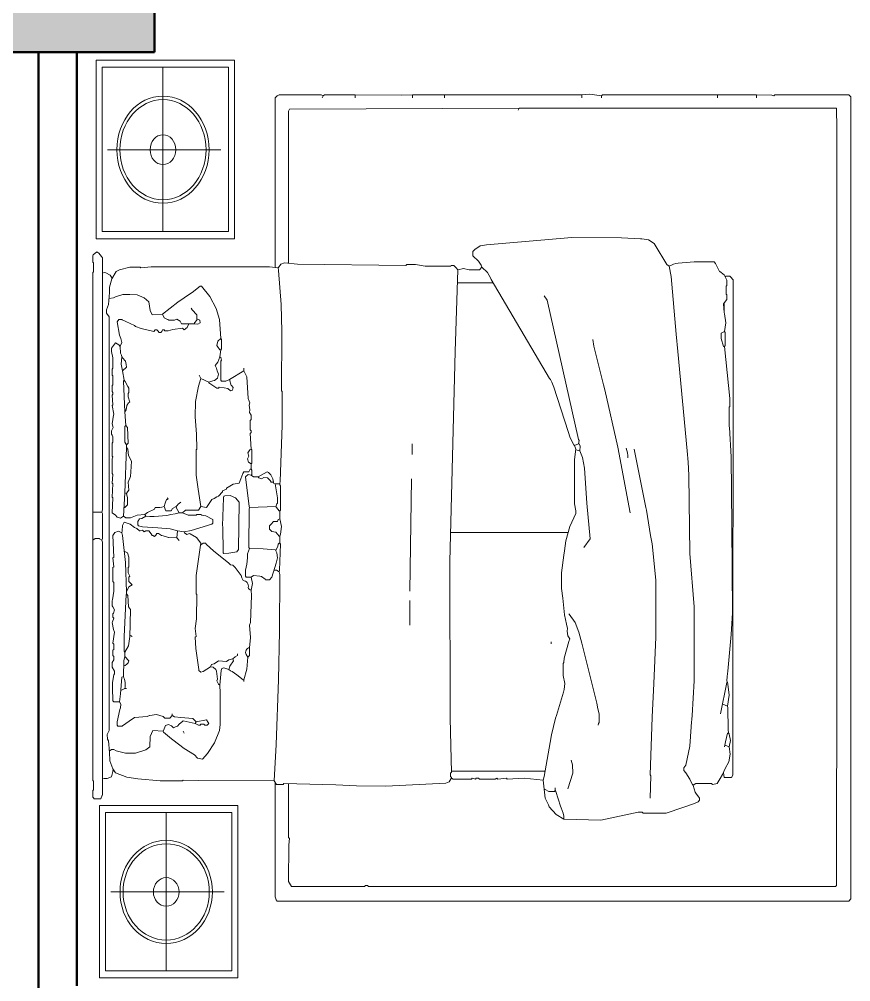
# Model space of a CAD drawing. Header units: millimetres. Extents: x 0 to 37800, y -37845 to -6163.
# Drawn here: x 16018 to 18622, y -19008 to -15993 of the extents above; entities that cross this region are included whole.
import ezdxf

# ---------------------------------------------------------------- set-up
doc = ezdxf.new("R2010")
doc.units = ezdxf.units.MM
doc.linetypes.add('ACAD_ISO07W100', pattern=[3, 0, -3])
for name, color, linetype, lineweight in [('BS-承重墙柱', 7, 'Continuous', 50), ('BS-非承重墙', 7, 'Continuous', 50), ('DS-活动家具', 4, 'Continuous', 13), ('DS-绿化陈设', 4, 'Continuous', 9)]:
    doc.layers.add(name, color=color, linetype=linetype, lineweight=lineweight)

# ---------------------------------------------------------------- blocks, each defined once
blk = doc.blocks.new('LEGEND_711eaf0eb532e919bc95d8d947157074_b94efc99f1b0451c96420b435d57cb7d9f86fd26-3c79-4db9-a4af-07883a62c27d')
at = {"layer": 'DS-绿化陈设', "color": 143, "linetype": 'Continuous', "ltscale": 2}
for p, q in [((28.9, 1818.7), (22.5, 1812.2)), ((22.5, 1812.2), (22.5, 1581.3)), ((2540.3, 1818.7), (28.9, 1818.7)), ((2546.8, 1812.2), (2540.3, 1818.7)), ((2546.8, 25.7), (2546.8, 1812.2)), ((1764.1, 1775.3), (128.2, 1775.3)), ((2498.6, 1773.7), (1764.1, 1775.3)), ((64.1, 1773.7), (64.1, 782.6)), ((128.2, 1775.3), (64.1, 1773.7)), ((2501.8, 1770.5), (2498.6, 1773.7)), ((2501.8, 311.1), (2501.8, 1770.5)), ((22.5, 1581.3), (25.7, 1578.1)), ((24, 1571.6), (22.5, 1523.6)), ((25.7, 1578.1), (24, 1571.6)), ((22.5, 1523.6), (22.5, 1401.7)), ((22.5, 1401.7), (22.5, 1042.4)), ((25.7, 1039.2), (21, 1003.6)), ((22.5, 1042.4), (25.7, 1039.2)), ((21, 1003.6), (22.5, 978.3)), ((22.5, 978.3), (22.5, 548.5)), ((1735.3, 882.1), (1741.7, 882.1)), ((64.1, 782.6), (67.4, 64.2)), ((22.5, 548.5), (22.5, 449)), ((22.5, 449), (23.9, 413.9)), ((23.9, 413.9), (22.5, 269.4)), ((2498.6, 307.9), (2501.8, 311.1)), ((2498.6, 301.5), (2498.6, 307.9)), ((2501.8, 298.3), (2498.6, 301.5)), ((2501.8, 70.6), (2501.8, 298.3)), ((22.5, 269.4), (22.5, 173.2)), ((22.5, 173.2), (25.7, 170)), ((25.7, 170), (22.5, 163.6)), ((22.5, 163.6), (22.5, 32.1)), ((67.4, 64.2), (73.8, 60.9)), ((73.8, 60.9), (549.7, 60.9)), ((2179.4, 60.9), (2347.9, 60.9)), ((2347.9, 60.9), (2351.1, 64.1)), ((2351.1, 64.1), (2370.4, 62.5)), ((2370.4, 62.5), (2485.8, 60.9)), ((2485.8, 60.9), (2501.8, 70.6)), ((22.5, 32.1), (25.7, 25.7)), ((25.7, 25.7), (32.1, 19.2)), ((32.1, 19.2), (563.4, 19.2)), ((2177.1, 19.6), (2533.9, 19.2)), ((2533.9, 19.2), (2543.5, 22.5)), ((2543.5, 22.5), (2546.8, 25.7))]:
    blk.add_line(p, q, dxfattribs=at)
at = {"layer": 'DS-绿化陈设', "color": 143, "linetype": 'Continuous', "ltscale": 2, "flags": 128}
for points in [[(22.5, 1523.6), (32.1, 1523.6)], [(22.5, 1401.7), (32.1, 1401.7)], [(25.7, 1039.2), (32.1, 1039.2)], [(22.5, 978.3), (32.1, 978.3)], [(70.6, 779.4), (64.1, 782.6)], [(22.5, 548.5), (32.1, 548.5)], [(22.5, 449), (32.1, 449)], [(22.5, 269.4), (32.1, 269.4)], [(32.1, 166.8), (25.7, 170)]]:
    blk.add_lwpolyline(points, dxfattribs=at)
blk = doc.blocks.new('LEGEND_1b6eb66a4ec9f3665e07e9032a63bd1a_22da61cc528e4fc39a1a86b40999bac2')
at = {"layer": 'DS-活动家具', "color": 143, "linetype": 'Continuous', "ltscale": 2}
for p, q in [((653.5, 476.8), (153.5, 476.8)), ((153.5, 476.8), (153.5, 26.8)), ((653.5, 26.8), (653.5, 476.8)), ((633.5, 456.8), (173.5, 456.8)), ((173.5, 456.8), (173.5, 46.8)), ((402.8, 439.8), (402.8, 71.6)), ((633.5, 46.8), (633.5, 456.8)), ((173.5, 259.6), (633.5, 259.6)), ((173.5, 46.8), (633.5, 46.8)), ((153.5, 26.8), (653.5, 26.8))]:
    blk.add_line(p, q, dxfattribs=at)
for radius, start, end in [(150, 0, 180), (140, 0, 180), (41.7, 0, 180), (150, 180, 0), (140, 180, 0), (41.7, 180, 0)]:
    blk.add_arc((402.8, 259.6), radius, start, end, dxfattribs=at)
blk = doc.blocks.new('LEGEND_78f53b6c20ddcc8056764eb6bd245066_ff5cd1267f364fbdbd138f039f340bd1')
at = {"layer": 'DS-活动家具', "color": 143, "linetype": 'Continuous', "ltscale": 2}
for p, q in [((93.5, 1986.1), (92, 1991.3)), ((1853.3, 1986.2), (1850.7, 1991.3)), ((93.5, 1977), (93.5, 1986.1)), ((99.7, 1963.2), (93.5, 1977)), ((117.4, 1959.1), (99.7, 1963.2)), ((125.5, 1958.4), (117.4, 1959.1)), ((1834.1, 1961.4), (1843.9, 1967)), ((1843.9, 1967), (1852.1, 1980.6)), ((1852.1, 1980.6), (1853.3, 1986.2)), ((120.1, 1955.4), (120.1, 1958.1)), ((118.3, 605.9), (118.7, 899.4)), ((949, 535.3), (949.5, 902)), ((1817.5, 768.5), (1817.5, 880.7)), ((112.7, 48), (97.1, 46)), ((97.1, 46), (97.1, 23)), ((1747.2, 46), (1715, 46)), ((1840.5, 40.9), (1839.4, 42)), ((1840.5, 28.1), (1840.5, 40.9)), ((97.1, 23), (104.8, 19.2)), ((104.8, 19.2), (1827.7, 17.9)), ((1827.7, 17.9), (1837.9, 25.6)), ((1837.9, 25.6), (1840.5, 28.1))]:
    blk.add_line(p, q, dxfattribs=at)
at = {"layer": 'DS-活动家具', "color": 143, "linetype": 'Continuous', "ltscale": 2, "flags": 128}
for points in [[(1019.9, 1993.9), (1027.6, 1991.3), (1904.4, 1991.3), (1909.3, 1994.4), (1921.2, 2003), (1924.9, 2009.2), (1914.8, 2020.4), (1912.1, 2022), (1889.1, 2022), (1886.5, 2019.4), (1855.8, 2019.4), (1853.3, 2022), (86.9, 2022), (84.4, 2019.4), (53.7, 2019.4), (51.1, 2022), (28.1, 2022), (25.6, 2019.4), (23, 2016.9), (23, 1996.4), (35.1, 1991.9), (35.8, 1991.3), (915.1, 1991.3), (922.8, 1993.9), (926.9, 2001), (927.9, 2001.5)], [(927.9, 2001.5), (927.9, 2014.3), (922.8, 2022)], [(922.8, 1993.9), (927.9, 1991.3), (1014.8, 1991.3), (1019.9, 1993.9), (1019.9, 2022)]]:
    blk.add_lwpolyline(points, dxfattribs=at)
blk = doc.blocks.new('LEGEND_9e5b31b53a32ec5157cfeb5ffbe84da9_415afbebf65a42cf86c0b6a23da717d3')
at = {"layer": 'DS-活动家具', "color": 143, "linetype": 'Continuous', "ltscale": 2, "flags": 128}
for points in [[(1624.4, 1455.1), (1628, 1482.8), (1628, 1856.9), (1624.4, 1889.6), (1626.9, 1892.2), (1626.9, 1925.1), (1619, 1957.1), (1614.3, 1967.9), (1593.2, 1982.1), (1568.8, 1989.1), (1553.6, 1989.5), (1518.4, 1991.9), (1503.1, 1998.3), (1493, 1998.3), (1482.9, 1990.7), (282.9, 1990.7), (270.9, 1996.9), (257.5, 1995.4), (252.9, 1992.7), (219.9, 1989.5), (194.9, 1988.1), (171.7, 1979), (159.7, 1970.2), (147.2, 1934.7), (142.6, 1899.7), (136.4, 1829), (136.4, 1758.3), (138.9, 1755.7), (137.7, 1707.7), (136.4, 1467.8), (126.4, 1460.3), (126.3, 1460.2), (126.3, 1440), (128.8, 1437.4), (125, 1273.2), (122.6, 1207.6), (121.3, 1114.1), (130, 924.7), (133.5, 913.7), (143.2, 907.4), (146.5, 906.9), (149, 909.5), (159.2, 909.5), (161.7, 906.9), (199.6, 908.2), (318.3, 910.7), (773, 912), (1381.8, 895.6), (1619.3, 886.7), (1623.3, 869), (1619.3, 851.3)], [(457.2, 1635.8), (414.3, 1639.5), (391.7, 1638.4), (300.5, 1638.5), (282.7, 1641.3), (247.1, 1656.9), (215.5, 1679.4), (199.6, 1695.1), (202.7, 1710.1), (211.7, 1720.6), (230.4, 1753), (255.2, 1788.6), (258.2, 1793.4), (278.1, 1818.4), (280.4, 1818.9), (282.9, 1851.7), (265.2, 1860.7), (234.9, 1861.8), (226.9, 1874.2), (225.3, 1877.3), (217, 1907.1), (216.6, 1938), (224.1, 1968.1), (227.4, 1975.5), (227.4, 1983.1), (222.3, 1990.7)], [(899.3, 1922.5), (899.3, 1937.6), (904.4, 1945.2), (898.9, 1954.5), (901.1, 1965.1), (906.9, 1970.5), (914.5, 1980.6), (957.4, 1978.1), (960, 1980.6), (997.9, 1978.1), (1000.4, 1980.6), (1025.7, 1978.1), (1028.2, 1980.6), (1071.1, 1980.6), (1076.2, 1978.1), (1078.7, 1980.6), (1116.6, 1980.6), (1119.1, 1978.1), (1134.3, 1978.1), (1139.1, 1981.1), (1141.9, 1983.1), (1152, 1983.1), (1161.4, 1977.9), (1171.8, 1980.3), (1172.2, 1980.6), (1197.3, 1977), (1200, 1975.5), (1225.2, 1980.6), (1227.8, 1978.1), (1255.5, 1980.6), (1258.1, 1978.1), (1263.1, 1978.1), (1265.7, 1980.6), (1283.3, 1980.6), (1285.9, 1978.1), (1311.1, 1978.1), (1313.7, 1980.6), (1331.3, 1980.6), (1333.9, 1978.1), (1364.2, 1978.1), (1381.9, 1983.1), (1392, 1983.1), (1407.1, 1970.5), (1401.8, 1959.1), (1397, 1955.3)], [(1536, 1990.7), (1537.7, 1976), (1540.4, 1970.1), (1547.6, 1947.3), (1547.2, 1924.9), (1546.6, 1901.5), (1538.2, 1879.6), (1525.9, 1864.4), (1501.3, 1860.2), (1488, 1854.3), (1490.5, 1821.4), (1479.9, 1816.4), (1474.7, 1805.8), (1474.6, 1804)], [(280.4, 1818.9), (287.7, 1815.6), (296.8, 1811.4), (300.1, 1802), (296.1, 1793.4), (290.5, 1786.1), (294.6, 1778), (295.6, 1773.4), (300.6, 1768.4), (310, 1757.5), (310.7, 1755.7), (303.1, 1717.8), (298.1, 1707.7), (298.1, 1702.7), (300.6, 1700.2), (300.6, 1690.1), (298.1, 1687.5), (298.1, 1680), (303.1, 1674.9), (305.9, 1676.9), (313.3, 1682.5), (308.2, 1715.3), (317.1, 1725.5), (320.8, 1763.3), (321.9, 1783.4), (325.4, 1788.8), (325.9, 1791.1), (318.3, 1798.7), (318.3, 1813.8), (323.4, 1818.9), (328.9, 1839.9), (326.6, 1861.5), (326.4, 1862.1), (323.1, 1869.7), (320.8, 1909.8), (309.8, 1927.3), (295.8, 1947.5), (295.6, 1947.7), (295.6, 1962.9), (298.1, 1965.4), (308.2, 1965.4), (343.4, 1956.9), (348.4, 1954.8), (359.1, 1953.6), (366.3, 1957.8), (388.9, 1954.3), (437, 1950.3), (439.6, 1945.2), (485, 1944), (497.7, 1940.2), (510.3, 1940.2), (528.2, 1929.1), (549, 1925.4), (551, 1925.5)], [(848.8, 1978.1), (785.7, 1975.5), (783.1, 1978.1), (757.9, 1975.5), (755.3, 1978.1), (714.9, 1978.1), (712.4, 1975.5), (687.1, 1975.5), (662, 1979.2), (659.4, 1980.6), (644.2, 1980.6), (641.7, 1978.1), (632.8, 1973.4), (623.2, 1976.3), (621.5, 1978.1), (611.4, 1978.1), (608.8, 1975.5), (597.5, 1979.4), (596.2, 1980.6), (576, 1976.8), (568.4, 1973), (535.6, 1978.1), (533, 1975.5), (517.9, 1975.5), (515.4, 1978.1), (500.2, 1978.1), (497.7, 1975.5), (487.6, 1975.5), (480, 1980.6), (466.6, 1980.9), (455.2, 1973.6), (454.7, 1973), (447.1, 1973), (444.4, 1975), (421.5, 1980.1), (406.7, 1979.2), (368.8, 1978.1), (366.3, 1975.5), (366.3, 1957.8)], [(684.6, 1935.1), (770.5, 1938.9), (848.6, 1948.2), (856.4, 1950.3), (860.7, 1961), (857.2, 1972.1), (848.8, 1978.1)], [(1445, 1753.2), (1450.1, 1758.3), (1446, 1788.8), (1442.5, 1803.7), (1442.5, 1813.8), (1445, 1816.4), (1445, 1821.4), (1440, 1824), (1437.4, 1826.5), (1437.4, 1831.5), (1442.5, 1836.6), (1445, 1839.1), (1445, 1844.2), (1440, 1849.2), (1448.4, 1889.4), (1455.1, 1907.3), (1457.6, 1909.8), (1468.7, 1937.4), (1474.2, 1949.2), (1475.3, 1950.3), (1474.6, 1959.8), (1467.8, 1965.4), (1429.8, 1957.4), (1419.6, 1953.8), (1408.1, 1950.6), (1397.2, 1955.2), (1397, 1955.3), (1376.9, 1954.2), (1371.5, 1951), (1366.7, 1950.3)], [(404.2, 1935.1), (404.2, 1940.2), (399.1, 1952.8)], [(485, 1927.5), (497.7, 1940.2)], [(510.3, 1940.2), (512.8, 1942.7), (555.8, 1942.7), (676.9, 1936.5), (679.6, 1935.1), (684.6, 1935.1), (699.2, 1927.7), (699.8, 1927.5)], [(551, 1925.5), (553, 1924.5), (634.1, 1922.5), (641.8, 1928.9), (674.4, 1931.2), (679.6, 1935.1)], [(699.8, 1927.5), (704.8, 1917.4), (714.9, 1927.5), (727.6, 1927.5), (730.1, 1925), (740.2, 1930.1), (755.3, 1930.1), (757.9, 1927.5), (785.7, 1927.5), (798.3, 1932.6), (803.3, 1942.7)], [(856.4, 1950.3), (861.6, 1948.8), (877.1, 1947.9), (886.7, 1942.7), (881.4, 1923.7), (871.1, 1910.1), (868.3, 1902.5), (861.5, 1894.7), (861.5, 1892.2), (863.7, 1885), (858.9, 1879.5), (861.5, 1874.5), (861.5, 1864.4), (853.6, 1857.3), (848.6, 1853.7), (848.3, 1852), (845.5, 1846.3), (849.8, 1841.7), (851.3, 1841.6), (853.9, 1839.1), (853.9, 1834.1), (848, 1824.2), (847.8, 1819.1), (842.5, 1802.3), (842.4, 1801.1), (841.2, 1776), (833.7, 1768.4)], [(1326.3, 1947.7), (1298.5, 1942.7), (1296, 1945.2), (1207.5, 1940.2), (1167.1, 1937.6), (1164.6, 1940.2), (1119.1, 1940.2), (1114.3, 1937.1), (1111.5, 1935.1), (1104, 1935.1), (972.6, 1940.2), (904.4, 1945.2)], [(929.7, 1942.7), (929.7, 1940.2), (937.2, 1932.6), (957.4, 1932.6), (970.1, 1935.1), (972.6, 1940.2)], [(970.1, 1935.1), (974.7, 1932), (980.2, 1927.5), (1002.9, 1930.1), (1019.8, 1922.2), (1033.1, 1921.4), (1063.6, 1920), (1080.4, 1929.3), (1098.8, 1931.1), (1104, 1935.1)], [(1111.5, 1935.1), (1116.6, 1930.1), (1162.1, 1932.6), (1167.1, 1937.6)], [(1207.5, 1940.2), (1213.1, 1936.8), (1225.1, 1934.1), (1233.4, 1929.2), (1235.3, 1925), (1250.5, 1930.1), (1260.6, 1930.1), (1263.1, 1927.5), (1275.8, 1927.5), (1280.6, 1930.6), (1295.5, 1939.5), (1298.5, 1942.7)], [(1326.3, 1947.7), (1336.4, 1935.1), (1344.2, 1936.7), (1353.9, 1938.6), (1364.2, 1947.7), (1366.7, 1950.3), (1345.7, 1952.7), (1326.3, 1947.7)], [(555.8, 1917.4), (558.3, 1922.5)], [(904.4, 1874.5), (897.7, 1887.3), (896.8, 1894.7), (889.2, 1899.7), (879.1, 1899.7), (876.6, 1897.2), (873.1, 1884.8), (870.4, 1836.6), (867.3, 1797.1), (861.5, 1773.4), (858.9, 1753.2), (862.5, 1730.6), (881.7, 1664.8), (884.2, 1662.3), (894.3, 1662.3), (905, 1683.8), (907.8, 1697.4), (909.5, 1700.2), (909.5, 1712.8), (906.9, 1715.3), (906.9, 1740.6), (914.5, 1758.3)], [(904.4, 1874.5), (909.5, 1877), (907.7, 1901.5), (899.3, 1922.5)], [(929.7, 1844.2), (924.6, 1846.7), (915.5, 1868.7), (909.5, 1877)], [(919.6, 1793.6), (919.6, 1811.3), (932.2, 1816.4), (942, 1813.3), (952.4, 1808.8), (952.4, 1806.3), (954.9, 1803.7), (957.4, 1806.3)], [(1490.5, 1821.4), (1525.2, 1773), (1550.6, 1732.8), (1553.1, 1727.7), (1571.3, 1702.7), (1571.3, 1697.6), (1541.6, 1671.5), (1507.2, 1651.8), (1475.2, 1640.7), (1419.8, 1637), (1417.2, 1634.5), (1389.4, 1634.5), (1386.9, 1637), (1366.7, 1639.5), (1351.3, 1646.6), (1341.4, 1654.7), (1333.6, 1650.5), (1326.5, 1648.7), (1316.2, 1644.6), (1304.8, 1647.4), (1297.8, 1656.7), (1296.9, 1662.5), (1293.4, 1674.9)], [(325.9, 1791.1), (330.9, 1791.1)], [(1040.8, 1541), (1040.8, 1543.5), (1033.2, 1548.6), (1033.2, 1563.7), (1028.4, 1566.8), (1012.8, 1573.1), (1000.4, 1578.9), (997, 1597.8), (985.2, 1619.3), (982.7, 1619.3), (977.7, 1632), (975.1, 1632), (962.5, 1644.6), (960.5, 1649.9), (955.5, 1657.6), (952.4, 1664.8), (929.7, 1682.5), (932.2, 1700.2), (922.1, 1707.7), (922.1, 1735.5), (922, 1748.1), (914.5, 1758.3), (914.5, 1768.4), (927.7, 1777.2), (932.2, 1778.5), (926.3, 1789.4), (919.6, 1793.6)], [(1474.6, 1804), (1472.8, 1801.2), (1472.8, 1783.5), (1476.1, 1775.7), (1470.3, 1765.8), (1462.7, 1760.8), (1462.7, 1738.1), (1451.3, 1742.9), (1445, 1753.2)], [(861.5, 1773.4), (841.2, 1776)], [(275.4, 1753.2), (280.4, 1755.7)], [(505.2, 1584), (500.2, 1584), (496.6, 1590.9), (490.1, 1599.1), (488, 1611), (482.5, 1619.3), (485, 1644.6), (476.2, 1657.7), (474.5, 1666.1), (467.4, 1669.9), (454.2, 1692.3), (451.9, 1699.9), (457, 1706), (459.9, 1706.6), (520.3, 1716.4), (553.2, 1717.8), (555.8, 1715.3), (578.5, 1717.8), (606.2, 1714.2), (677, 1712.8), (679.6, 1715.3), (732.6, 1715.3), (813.3, 1701.7), (826.1, 1700.2), (842.7, 1714.3), (853.2, 1733.5), (853.9, 1735.5), (851.2, 1744.3), (856.2, 1752), (858.9, 1753.2)], [(1462.7, 1738.1), (1462.7, 1720.4), (1461.1, 1709.9), (1465.2, 1702.7), (1472.7, 1702.8), (1476.3, 1709.4), (1475.3, 1712.8)], [(308.2, 1715.3), (303.1, 1717.8)], [(932.2, 1700.2), (982.5, 1708.8), (1023.1, 1715.3), (1096.4, 1715.3), (1098.9, 1712.8), (1141.9, 1714.1), (1192.4, 1717.8), (1237.5, 1716.8), (1281.6, 1707.8), (1303.5, 1700.2), (1313.7, 1705.2)], [(1462.7, 1720.4), (1464.8, 1719.8), (1472.8, 1712.8), (1488, 1712.8), (1503.1, 1728), (1508.2, 1730.5)], [(717.5, 1566.3), (725.3, 1570.4), (732.4, 1572.2), (755.3, 1591.5), (762, 1599.3), (762.9, 1606.7), (768, 1611.7), (804.1, 1659.5), (822.3, 1681.7), (826.1, 1685), (826.1, 1692.6), (821, 1700.2)], [(1303.5, 1700.2), (1293.4, 1674.9), (1290.9, 1674.9), (1283.8, 1662), (1275.8, 1649.6), (1275.8, 1644.6), (1278.3, 1642.1), (1276.8, 1626.7), (1274.7, 1614.4), (1268.2, 1606.7), (1270.4, 1599.4), (1277.7, 1597.6), (1283.1, 1603), (1283.3, 1604.2), (1301, 1609.2), (1296.5, 1621.2), (1296, 1621.9)], [(414.3, 1639.5), (416.8, 1644.6), (426.9, 1649.6), (432, 1647.1), (454.5, 1650.6), (459.5, 1652.7), (466.7, 1661), (467.4, 1669.9)], [(1386.9, 1637), (1386.9, 1639.5), (1397, 1647.1), (1399.5, 1649.6), (1411.8, 1646.5), (1419.8, 1637)], [(490.1, 1599.1), (485, 1596.6), (469.7, 1608.3), (459.8, 1611.7), (464.8, 1626.9), (462.6, 1633.9), (457.2, 1635.8)], [(962.5, 1626.9), (957.4, 1628.2), (876.6, 1632), (874, 1630.7), (798.3, 1629.4), (795.8, 1626.9), (797.2, 1611.6), (800.8, 1586.5), (808.1, 1580.9), (944.8, 1578.9), (957.9, 1590.6), (964.5, 1606.9), (963.3, 1624.4), (962.5, 1626.9)], [(1296, 1621.9), (1296, 1634.5), (1298.5, 1637), (1354.1, 1637), (1356.6, 1634.5), (1364.7, 1636.9), (1366.7, 1639.5)], [(429.5, 1563.7), (430, 1566), (444.6, 1586.5), (453.9, 1600.4), (455.5, 1606.4), (459.8, 1611.7)], [(1326.3, 1563.7), (1301, 1609.2)], [(502.7, 1556.2), (495.1, 1551.1), (460.5, 1554), (429.5, 1563.7), (424.4, 1563.7)], [(1056, 1541), (1058.5, 1538.5), (1096.4, 1538.5), (1098.9, 1541), (1144.4, 1543.5), (1146.9, 1541), (1152, 1541), (1154.5, 1543.5), (1182.3, 1543.5), (1184.8, 1541), (1197.4, 1541), (1204.9, 1546.3), (1212.6, 1544.8), (1226.1, 1546.8), (1232.8, 1544.8), (1237.6, 1546.6), (1245.5, 1550), (1308.5, 1554.8), (1326.3, 1563.7), (1333.9, 1563.7)], [(689.7, 1541), (674.5, 1539.7), (595.9, 1542.8), (588.6, 1546.1), (552.9, 1542.7), (522.9, 1546.1), (500.2, 1546.1), (495.1, 1551.1)], [(783.3, 1552.2), (765.6, 1554.7), (747.8, 1558.7), (730.1, 1558.7), (727.6, 1556.2), (727.6, 1541), (708.8, 1537), (690, 1540.9), (689.7, 1541)], [(727.6, 1541), (732.6, 1533.4), (730.8, 1513), (729.2, 1508.4), (721.4, 1496.7), (720, 1495.5), (720, 1482.9), (727.6, 1475.3), (768.2, 1461.2), (783.1, 1457.6), (798.3, 1459.4), (803.6, 1462.2), (805.9, 1462.7)], [(826.1, 1450.1), (826.1, 1452.6), (823.6, 1455.1), (816.2, 1456), (805.9, 1462.7), (806.4, 1465), (809.7, 1503.2), (810.9, 1546.1), (795.5, 1552.5), (783.3, 1552.2)], [(1018.1, 1558.7), (932.3, 1547.5), (929.7, 1546.1), (924.9, 1546.8), (813.5, 1548.6), (810.9, 1546.1)], [(919.6, 1450.1), (919.6, 1452.6), (929.7, 1460.2), (932.2, 1462.7), (929.7, 1546.1)], [(1033.2, 1490.5), (1018.1, 1518.3), (1018.8, 1532.9), (1023.1, 1541), (1025, 1550.4), (1019.4, 1558), (1018.1, 1558.7)], [(1023.1, 1541), (1025.7, 1538.5), (1038.3, 1538.5), (1040.8, 1541), (1056, 1541), (1061.2, 1549.7), (1071.1, 1552.3), (1078.7, 1548.6), (1088.5, 1550.8), (1096.9, 1545.4), (1098.9, 1541)], [(1002.9, 1470.3), (1002.9, 1477.9), (1007.7, 1480.9), (1015.9, 1489.2), (1016.9, 1500.8), (1013, 1508.2), (1015.4, 1516.3), (1018.1, 1518.3)], [(846.3, 1450.1), (846.3, 1452.6), (857.9, 1462.9), (859.9, 1475.2), (866.5, 1482.3), (876.2, 1482.4), (881.7, 1477.9), (889.2, 1470.3), (889.2, 1457.6), (894.3, 1455.1), (896.8, 1450.1), (874.5, 1445.1), (851.8, 1448.1), (846.3, 1450.1)], [(846.3, 1450.1), (826.1, 1450.1), (823.6, 1447.5), (747.8, 1451.3), (742.7, 1452.6), (735.1, 1450.1), (570.9, 1451.4), (429.5, 1453.8), (242.4, 1461.5), (136.4, 1467.8)], [(742.7, 1452.6), (747.8, 1460.2), (747.8, 1467.8)], [(1619.3, 886.7), (1624.4, 891.8), (1632, 899.3), (1632, 906.9), (1629.4, 909.5), (1629.4, 990.3), (1634.5, 1020.6), (1634.5, 1048.4), (1632, 1050.9), (1635.8, 1394.6), (1639.5, 1434.9), (1635.9, 1447), (1625.9, 1454.7), (1624.4, 1455.1), (1617, 1454.2), (1518.2, 1446.2), (1440, 1443.8), (1268.2, 1445), (1265.7, 1442.5), (1167.1, 1442.5), (1005.6, 1448.7), (997.9, 1450.1), (995.6, 1449.6), (992.8, 1447.5), (922.1, 1447.5), (919.6, 1450.1), (896.8, 1450.1)], [(942.3, 1457.6), (957.4, 1457.6), (997.9, 1465.2), (999.9, 1470.1), (1002.9, 1470.3)], [(997.9, 1450.1), (997.9, 1465.2)], [(588.6, 1038.3), (659.4, 1038.3)], [(1013, 1033.2), (687.1, 1038.3)], [(1083.8, 1030.7), (1114.1, 1030.7)], [(138.9, 616.4), (144, 677), (141.5, 730.1), (144, 732.6), (141.5, 760.4), (144, 762.9), (141.5, 768), (141.5, 818.5), (144, 821), (144, 828.6), (141.5, 831.1), (144, 841.2), (141.5, 843.8), (141.5, 901.9), (144, 906.9)], [(1098.9, 512.8), (1068.6, 517.9), (939.8, 517.9), (919.6, 512.8), (912, 512.8), (874, 532.6), (833, 545.1), (803.6, 549.1), (790.9, 551.7), (740.2, 558.3), (694.7, 558.3), (667, 554.6), (618.3, 549), (591.4, 542.3), (578.1, 539.1), (570.9, 540.6), (557, 538.5), (548.2, 531.8), (540.4, 535.1), (492.4, 549.7), (480.2, 551.7), (477.5, 553.2), (442.1, 553.2), (419.4, 548.3), (401.4, 550), (393.9, 552.4), (326.1, 574.2), (318.1, 577.8), (270.1, 590.2), (247.8, 594.6), (148.8, 613.1), (138.9, 616.4), (86, 610.2), (66.7, 599.6), (60.9, 598), (39.3, 575.4), (25.3, 550.7), (22.7, 434.5), (45.5, 315.8), (45.5, 303.1), (42.9, 300.6), (42.9, 227.4), (59, 174.5), (70, 141.2), (75.8, 126.3), (80.8, 121.3), (85.9, 121.3), (101, 133.9), (103.8, 135.9), (122.9, 141.4), (123.8, 141.5), (126.3, 144), (136.7, 150.8), (141.2, 152.3), (160.2, 164.7), (166.7, 171.8), (174.3, 171.8), (182.3, 164.8), (237, 152.3), (292.9, 147.7), (295.7, 147.7), (325.8, 145.4), (426.9, 138.9), (641.7, 138.9), (795.7, 152.8), (1023.1, 155.4), (1060.9, 157.8), (1093.8, 160.3), (1381.7, 190.6), (1432.3, 195.6), (1599.3, 211.2), (1629.4, 217.3), (1634.5, 224.8), (1690.3, 262.2), (1695.1, 265.3), (1705.9, 283.7), (1709.3, 304.7), (1709.1, 308.3), (1711.5, 368.8), (1712.8, 525.5), (1691.4, 795.7), (1689, 815.8), (1678.2, 833.3), (1672.4, 838.7), (1659.7, 838.7), (1644.6, 821), (1632.9, 812.4), (1626.9, 810.9)], [(1619.3, 851.3), (1619.3, 818.5), (1626.9, 810.9), (1611.6, 793.1), (1594.3, 782.6), (1591.3, 781.1), (1303.5, 596.2), (1301, 593.7), (1293.2, 589.1), (1278.5, 583.1), (1149.7, 537.2), (1131.5, 531), (1110.9, 519.5), (1109, 517.9)], [(108.6, 578.5), (106.1, 581), (106.1, 598.7), (111.1, 610.5), (111.2, 611.4)], [(1114.1, 505.2), (1124.2, 502.7), (1126.9, 504.3), (1530.7, 604.3), (1543.5, 613.9)], [(58.4, 560.1), (62.9, 561.6), (106.1, 576), (108.6, 578.5), (116.2, 578.5)], [(113.7, 538.1), (159.2, 522.9), (182.9, 523.6), (197, 528)], [(298.1, 442.1), (302.9, 441.3), (305.7, 439.6), (330.9, 439.6), (345.9, 443.1), (361.5, 446.3), (535.8, 494.4), (568.2, 503.6), (596, 515.3), (619.8, 533.8), (621.5, 535.6)], [(813.5, 487.6), (838.7, 467.4), (942.4, 478.8), (1043.2, 486.1), (1074.3, 492), (1093.9, 500.2), (1107.9, 500), (1114.1, 502.7), (1114.1, 505.2), (1109, 517.9), (1098.9, 512.8)], [(1093.9, 500.2), (1096.4, 512.8)], [(914.5, 341), (1104.2, 380.5), (1271, 421.1), (1285.6, 425.3), (1397.2, 456.2), (1417.2, 459.8)], [(85.9, 277.9), (151.6, 275.4), (154.1, 277.9), (320.9, 271.5), (419.3, 266.6), (553.2, 260.2), (717.5, 260.2), (757.8, 263.9), (823.8, 271.9), (848.6, 276.4), (922.3, 289.6), (929.4, 291.4), (1098.9, 328.4)], [(1495.3, 43.9), (1520.8, 45.5), (1533.4, 35.4), (1546.1, 35.4), (1548.6, 37.9), (1571.3, 37.9), (1573.9, 35.4), (1589, 35.4), (1604.1, 43.3), (1613.9, 57.1), (1614.3, 58.1), (1622.1, 62.4), (1637.3, 70.7), (1642.1, 75.8), (1642.1, 138.9), (1638.3, 189.4)], [(123.8, 141.5), (128.8, 133.9), (128.8, 83.4), (126.3, 80.8), (128.1, 70.5), (128.8, 65.7), (143.2, 56.9), (154.6, 48.6), (172, 40.9), (191.5, 29.1), (213.8, 24.7), (234.9, 27.8), (253.7, 23.8), (272.5, 27.7), (272.8, 27.8), (275.4, 30.3), (285.3, 31.3), (348.9, 32.1), (353.7, 32.8), (385.4, 28.3), (417.3, 31.7), (421.9, 32.8), (426.9, 35.4), (439.7, 33.9), (454.6, 31.8), (560.9, 21.4), (624, 17.7), (876.6, 19), (1076.2, 21.5), (1162, 26.4), (1164.6, 27.8), (1220.2, 27.8), (1222.7, 25.3), (1245.4, 25.3), (1358.9, 38.9), (1397, 42.9), (1399.5, 40.4), (1437.4, 40.4), (1440, 42.9)], [(275.4, 30.3), (275.4, 32.8), (249.9, 39.4), (234.9, 42.9)], [(234.9, 27.8), (240, 40.4)], [(421.9, 32.8), (421.9, 35.4), (330.9, 55.6)], [(353.7, 32.8), (358.7, 48)], [(1397, 42.9), (1397, 45.5), (1419.8, 53.1), (1434.9, 53.1), (1440, 42.9), (1465.7, 38.8), (1491.4, 42.6), (1495.3, 43.9)]]:
    blk.add_lwpolyline(points, dxfattribs=at)
at = {"layer": 'DS-活动家具', "color": 143, "linetype": 'Continuous', "ltscale": 2}
for centre, radius, start, end in [((414.5, 1994.3), 55.1, 259.2234, 297.0368), ((490.3, 1947.3), 20.5, 185.9608, 255.2418), ((1244.2, 1853.3), 340.5, 176.4356, 194.445), ((1018, 1838.2), 88.6, 176.1315, 194.2573), ((894.6, 1734.3), 58, 30.0167, 49.5944), ((701.7, 1565.3), 15.8, 254.4746, 3.3668), ((509.9, 1545.3), 13, 3.2141, 123.6558), ((700.9, 1539.3), 11.4, 107.8435, 171.2027), ((1001.7, 1505), 34.7, 272.0504, 335.3297), ((926.9, 1439.5), 23.7, 49.6742, 77.1957), ((25.4, 613.5), 62.8, 269.8752, 301.6687), ((1072.1, 436.2), 87.6, 271.0276, 289.5821), ((1562.7, 180.6), 76.1, 6.6646, 28.8115)]:
    blk.add_arc(centre, radius, start, end, dxfattribs=at)
blk = doc.blocks.new('ARCHITECTURE_27336af1f21f0133c7f7fc049e782da9_37d84af33b6548a89f78488cb841cf37')
at = {"color": 7, "linetype": 'ACAD_ISO07W100', "ltscale": 24}
blk.add_wipeout([(-1007.6, 5911.9), (-1007.6, 4172), (-357.6, 4172), (-357.6, 5365.3), (-434.2, 5365.3), (-434.2, 5605.4), (-357.6, 5605.4), (-357.6, 5911.9), (-357.6, 5911.9)], dxfattribs=at).dxf.layer = 'BS-承重墙柱'
at = {"layer": 'BS-承重墙柱', "color": 7, "linetype": 'Continuous', "ltscale": 2}
for p, q in [((-1007.6, 5912), (-1007.6, 4172)), ((-357.6, 5912), (-1007.6, 5912)), ((-1007.6, 4172), (-357.6, 4172))]:
    blk.add_line(p, q, dxfattribs=at)
at = {"color": 7, "linetype": 'ACAD_ISO07W100', "ltscale": 24}
blk.add_wipeout([(-434.2, 5365.4), (-357.6, 5365.4), (-357.6, 5605.3), (-434.2, 5605.3), (-434.2, 5605.3)], dxfattribs=at).dxf.layer = 'BS-承重墙柱'
at = {"layer": 'BS-承重墙柱'}
blk.add_hatch(color=8, dxfattribs=at).paths.add_polyline_path([(-1007.6, 5912), (-1007.6, 4172), (-357.6, 4172), (-357.6, 5365.4), (-434.2, 5365.4), (-434.2, 5605.4), (-357.6, 5605.4), (-357.6, 5912)], flags=0)
at = {"layer": 'BS-承重墙柱', "color": 7, "linetype": 'Continuous', "ltscale": 2}
for p, q in [((-357.6, 5605.4), (-357.6, 5912)), ((-434.2, 5365.4), (-434.2, 5605.4)), ((-434.2, 5605.4), (-357.6, 5605.4)), ((-357.6, 5365.4), (-357.6, 5605.4)), ((-357.6, 5365.4), (-434.2, 5365.4)), ((-357.6, 4172), (-357.6, 5365.4))]:
    blk.add_line(p, q, dxfattribs=at)

msp = doc.modelspace()

# ---------------------------------------------------------------- linework, layer by layer
at = {"layer": 'BS-非承重墙', "color": 7, "linetype": 'Continuous', "ltscale": 2}
for p, q in [((16077.7, -16095.3), (16077.7, -19140.2)), ((16197.7, -19020.2), (16197.7, -16095.3))]:
    msp.add_line(p, q, dxfattribs=at)

# ---------------------------------------------------------------- block references
at = {"layer": 'DS-活动家具', "color": 7, "rotation": 90.00000419434349}
for name, p, xscale, yscale in [('LEGEND_1b6eb66a4ec9f3665e07e9032a63bd1a_22da61cc528e4fc39a1a86b40999bac2', (16718, -16852), 1.119378114848295, 0.9638332733172423), ('LEGEND_9e5b31b53a32ec5157cfeb5ffbe84da9_415afbebf65a42cf86c0b6a23da717d3', (18268.8, -18525.8), 1.079842482718304, 0.989609088485191), ('LEGEND_78f53b6c20ddcc8056764eb6bd245066_ff5cd1267f364fbdbd138f039f340bd1', (18271.4, -18455), 0.9005740614879195, 1.000848201013921), ('LEGEND_1b6eb66a4ec9f3665e07e9032a63bd1a_22da61cc528e4fc39a1a86b40999bac2', (16728.1, -19160.4), 1.077869880533083, 0.9638332733172423)]:
    msp.add_blockref(name, p, dxfattribs=dict(at, xscale=xscale, yscale=yscale))
at = {"layer": 'DS-绿化陈设', "color": 7, "xscale": 1.000469007349892, "yscale": 1.001996452098816, "rotation": 270.0000015352344}
msp.add_blockref('LEGEND_711eaf0eb532e919bc95d8d947157074_b94efc99f1b0451c96420b435d57cb7d9f86fd26-3c79-4db9-a4af-07883a62c27d', (16799.7, -16206.7), dxfattribs=at)

# ---------------------------------------------------------------- next in the draw order: block references
at = {"layer": 'BS-承重墙柱', "color": 7}
msp.add_blockref('ARCHITECTURE_27336af1f21f0133c7f7fc049e782da9_37d84af33b6548a89f78488cb841cf37', (16798.5, -20267.4), dxfattribs=at)

doc.saveas('drawing.dxf')
